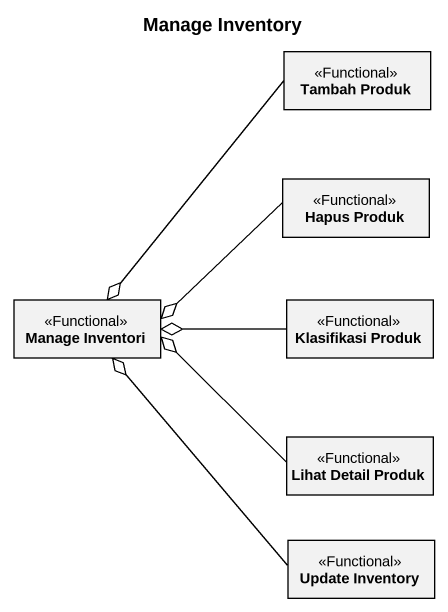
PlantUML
@startuml
title Manage Inventory
hide circle
hide empty members
class "Tambah Produk" as Tambah_Produk <<Functional>>
class "Hapus Produk" as Hapus_Produk <<Functional>>
class "Manage Inventori" as Manage_Inventori <<Functional>>
class "Klasifikasi Produk" as Klasifikasi_Produk <<Functional>>
class "Lihat Detail Produk" as Lihat_Detail_Produk <<Functional>>
class "Update Inventory" as Update_Inventory <<Functional>>
Tambah_Produk --o Manage_Inventori
Hapus_Produk -left-o Manage_Inventori
Klasifikasi_Produk -left-o Manage_Inventori
Lihat_Detail_Produk -left-o Manage_Inventori
Update_Inventory -up-o Manage_Inventori
@enduml
